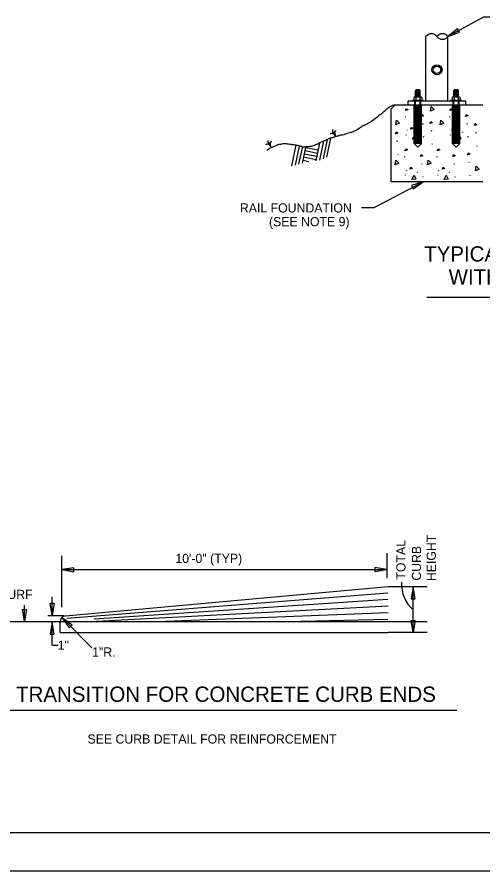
# Model space of a CAD drawing. Extents: x 66729 to 70194, y 12040660 to 12041767.
# Drawn here: x 67737 to 68041, y 12040660 to 12041218 of the extents above; entities that cross this region are included whole.
import ezdxf

# ---------------------------------------------------------------- set-up
doc = ezdxf.new("R2010")
doc.units = 0
for name, color, linetype in [('Level 1', 7, 'Continuous'), ('Level 14', 7, 'Continuous'), ('Level 63', 7, 'Continuous')]:
    doc.layers.add(name, color=color, linetype=linetype)

msp = doc.modelspace()

# ---------------------------------------------------------------- linework, layer by layer
at = {"layer": 'Level 1'}
for p, q in [((68004.2, 12041163.19), (68004.2, 12041205.52)), ((68018.57, 12041163.19), (68018.57, 12041205.52)), ((67997.33, 12041170.3), (67997.72, 12041170.69)), ((67997.33, 12041166.01), (67997.33, 12041170.3)), ((68000.44, 12041170.3), (67997.33, 12041170.3)), ((68000.44, 12041169.25), (67997.33, 12041169.25)), ((68000.44, 12041168.21), (67997.33, 12041168.21)), ((68000.44, 12041167.16), (67997.33, 12041167.16)), ((68000.05, 12041170.69), (67997.72, 12041170.69)), ((67999.92, 12041169.77), (67997.85, 12041169.77)), ((67999.92, 12041168.73), (67997.85, 12041168.73)), ((67999.92, 12041167.68), (67997.85, 12041167.68)), ((67999.92, 12041166.64), (67997.85, 12041166.64)), ((68000.44, 12041170.3), (68000.06, 12041170.68)), ((68000.44, 12041166.01), (68000.44, 12041170.3)), ((68022.32, 12041170.3), (68022.71, 12041170.69)), ((68022.32, 12041166.01), (68022.32, 12041170.3)), ((68025.44, 12041170.3), (68022.32, 12041170.3)), ((68025.44, 12041169.25), (68022.32, 12041169.25)), ((68025.44, 12041168.21), (68022.32, 12041168.21)), ((68025.44, 12041167.16), (68022.32, 12041167.16)), ((68025.05, 12041170.69), (68022.71, 12041170.69)), ((68024.92, 12041169.77), (68022.84, 12041169.77)), ((68024.92, 12041168.73), (68022.84, 12041168.73)), ((68024.92, 12041167.68), (68022.84, 12041167.68)), ((68024.92, 12041166.64), (68022.84, 12041166.64)), ((68025.44, 12041170.3), (68025.06, 12041170.68)), ((68025.44, 12041166.01), (68025.44, 12041170.3)), ((68030.13, 12041163.19), (67992.63, 12041163.19)), ((67992.63, 12041160.68), (67992.63, 12041163.19)), ((68002.45, 12041163.7), (67995.32, 12041163.7)), ((67995.32, 12041163.19), (67995.32, 12041163.7)), ((68002.45, 12041163.19), (67995.32, 12041163.19)), ((67996.22, 12041165.8), (67996.59, 12041166.01)), ((67996.22, 12041165.8), (67996.22, 12041163.7)), ((68001.18, 12041166.01), (67996.59, 12041166.01)), ((67996.85, 12041160.68), (67996.85, 12041163.19)), ((68000.44, 12041166.12), (67997.33, 12041166.12)), ((67997.33, 12041135.68), (67997.33, 12041163.19)), ((67997.56, 12041165.8), (67997.56, 12041163.7)), ((68000.22, 12041165.8), (68000.22, 12041163.7)), ((68000.44, 12041135.68), (68000.44, 12041163.19)), ((68000.91, 12041160.68), (68000.91, 12041163.19)), ((68001.55, 12041165.8), (68001.18, 12041166.01)), ((68001.55, 12041165.8), (68001.55, 12041163.7)), ((68002.45, 12041163.19), (68002.45, 12041163.7)), ((68027.45, 12041163.7), (68020.32, 12041163.7)), ((68020.32, 12041163.19), (68020.32, 12041163.7)), ((68027.45, 12041163.19), (68020.32, 12041163.19)), ((68021.22, 12041165.8), (68021.58, 12041166.01)), ((68021.22, 12041165.8), (68021.22, 12041163.7)), ((68026.18, 12041166.01), (68021.58, 12041166.01)), ((68021.85, 12041160.68), (68021.85, 12041163.19)), ((68025.44, 12041166.12), (68022.32, 12041166.12)), ((68022.32, 12041135.68), (68022.32, 12041163.19)), ((68022.55, 12041165.8), (68022.55, 12041163.7)), ((68025.22, 12041165.8), (68025.22, 12041163.7)), ((68025.44, 12041135.68), (68025.44, 12041163.19)), ((68025.91, 12041160.68), (68025.91, 12041163.19)), ((68026.55, 12041165.8), (68026.18, 12041166.01)), ((68026.55, 12041165.8), (68026.55, 12041163.7)), ((68027.45, 12041163.19), (68027.45, 12041163.7)), ((68030.13, 12041160.68), (68030.13, 12041163.19)), ((67983.89, 12041160.68), (67981.38, 12041158.18)), ((67981.38, 12041110.69), (67981.38, 12041158.18)), ((68041.38, 12041160.68), (67983.89, 12041160.68)), ((67996.49, 12041135.68), (67996.49, 12041160.68)), ((68000.44, 12041160.09), (67997.33, 12041160.09)), ((68000.44, 12041159.04), (67997.33, 12041159.04)), ((68000.44, 12041158), (67997.33, 12041158)), ((68000.44, 12041156.95), (67997.33, 12041156.95)), ((68000.44, 12041155.91), (67997.33, 12041155.91)), ((67999.92, 12041159.56), (67997.85, 12041159.56)), ((67999.92, 12041158.52), (67997.85, 12041158.52)), ((67999.92, 12041157.47), (67997.85, 12041157.47)), ((67999.92, 12041156.43), (67997.85, 12041156.43)), ((67999.92, 12041155.38), (67997.85, 12041155.38)), ((68001.28, 12041135.68), (68001.28, 12041160.68)), ((68038.74, 12041160.68), (68020.56, 12041160.68)), ((68021.48, 12041135.68), (68021.48, 12041160.68)), ((68025.44, 12041160.09), (68022.32, 12041160.09)), ((68025.44, 12041159.04), (68022.32, 12041159.04)), ((68025.44, 12041158), (68022.32, 12041158)), ((68025.44, 12041156.95), (68022.32, 12041156.95)), ((68025.44, 12041155.91), (68022.32, 12041155.91)), ((68024.92, 12041159.56), (68022.84, 12041159.56)), ((68024.92, 12041158.52), (68022.84, 12041158.52)), ((68024.92, 12041157.47), (68022.84, 12041157.47)), ((68024.92, 12041156.43), (68022.84, 12041156.43)), ((68024.92, 12041155.38), (68022.84, 12041155.38)), ((68026.28, 12041135.68), (68026.28, 12041160.68)), ((68000.44, 12041154.86), (67997.33, 12041154.86)), ((68000.44, 12041153.82), (67997.33, 12041153.82)), ((68000.44, 12041152.77), (67997.33, 12041152.77)), ((68000.44, 12041151.73), (67997.33, 12041151.73)), ((68000.44, 12041150.68), (67997.33, 12041150.68)), ((67999.92, 12041154.34), (67997.85, 12041154.34)), ((67999.92, 12041153.29), (67997.85, 12041153.29)), ((67999.92, 12041152.25), (67997.85, 12041152.25)), ((67999.92, 12041151.2), (67997.85, 12041151.2)), ((67999.92, 12041150.16), (67997.85, 12041150.16)), ((68025.44, 12041154.86), (68022.32, 12041154.86)), ((68025.44, 12041153.82), (68022.32, 12041153.82)), ((68025.44, 12041152.77), (68022.32, 12041152.77)), ((68025.44, 12041151.73), (68022.32, 12041151.73)), ((68025.44, 12041150.68), (68022.32, 12041150.68)), ((68024.92, 12041154.34), (68022.84, 12041154.34)), ((68024.92, 12041153.29), (68022.84, 12041153.29)), ((68024.92, 12041152.25), (68022.84, 12041152.25)), ((68024.92, 12041151.2), (68022.84, 12041151.2)), ((68024.92, 12041150.16), (68022.84, 12041150.16)), ((68000.44, 12041149.64), (67997.33, 12041149.64)), ((68000.44, 12041148.59), (67997.33, 12041148.59)), ((68000.44, 12041147.55), (67997.33, 12041147.55)), ((68000.44, 12041146.5), (67997.33, 12041146.5)), ((68000.44, 12041145.46), (67997.33, 12041145.46)), ((68000.44, 12041144.41), (67997.33, 12041144.41)), ((67999.92, 12041149.11), (67997.85, 12041149.11)), ((67999.92, 12041148.07), (67997.85, 12041148.07)), ((67999.92, 12041147.02), (67997.85, 12041147.02)), ((67999.92, 12041145.98), (67997.85, 12041145.98)), ((67999.92, 12041144.93), (67997.85, 12041144.93)), ((68025.44, 12041149.64), (68022.32, 12041149.64)), ((68025.44, 12041148.59), (68022.32, 12041148.59)), ((68025.44, 12041147.55), (68022.32, 12041147.55)), ((68025.44, 12041146.5), (68022.32, 12041146.5)), ((68025.44, 12041145.46), (68022.32, 12041145.46)), ((68025.44, 12041144.41), (68022.32, 12041144.41)), ((68024.92, 12041149.11), (68022.84, 12041149.11)), ((68024.92, 12041148.07), (68022.84, 12041148.07)), ((68024.92, 12041147.02), (68022.84, 12041147.02)), ((68024.92, 12041145.98), (68022.84, 12041145.98)), ((68024.92, 12041144.93), (68022.84, 12041144.93)), ((67941.92, 12041139.14), (67939.29, 12041126.7)), ((68000.44, 12041143.37), (67997.33, 12041143.37)), ((68000.44, 12041142.32), (67997.33, 12041142.32)), ((68000.44, 12041141.28), (67997.33, 12041141.28)), ((68000.44, 12041140.23), (67997.33, 12041140.23)), ((68000.44, 12041139.19), (67997.33, 12041139.19)), ((67999.92, 12041143.89), (67997.85, 12041143.89)), ((67999.92, 12041142.84), (67997.85, 12041142.84)), ((67999.92, 12041141.8), (67997.85, 12041141.8)), ((67999.92, 12041140.75), (67997.85, 12041140.75)), ((67999.92, 12041139.71), (67997.85, 12041139.71)), ((67999.92, 12041138.66), (67997.85, 12041138.66)), ((68025.44, 12041143.37), (68022.32, 12041143.37)), ((68025.44, 12041142.32), (68022.32, 12041142.32)), ((68025.44, 12041141.28), (68022.32, 12041141.28)), ((68025.44, 12041140.23), (68022.32, 12041140.23)), ((68025.44, 12041139.19), (68022.32, 12041139.19)), ((68024.92, 12041143.89), (68022.84, 12041143.89)), ((68024.92, 12041142.84), (68022.84, 12041142.84)), ((68024.92, 12041141.8), (68022.84, 12041141.8)), ((68024.92, 12041140.75), (68022.84, 12041140.75)), ((68024.92, 12041139.71), (68022.84, 12041139.71)), ((68024.92, 12041138.66), (68022.84, 12041138.66)), ((67919.28, 12041134.44), (67916.42, 12041120.94)), ((67921.39, 12041134), (67918.75, 12041121.58)), ((67923.47, 12041133.57), (67921.04, 12041122.17)), ((67925.56, 12041133.11), (67923.37, 12041122.79)), ((67925.74, 12041133.12), (67933.77, 12041131.42)), ((67934.65, 12041135.75), (67932.21, 12041124.24)), ((67937.22, 12041137.22), (67934.57, 12041124.78)), ((67939.61, 12041138.08), (67936.98, 12041125.67)), ((67998.89, 12041133.28), (67996.49, 12041135.68)), ((68000.44, 12041138.14), (67997.33, 12041138.14)), ((68000.44, 12041137.1), (67997.33, 12041137.1)), ((68000.44, 12041136.05), (67997.33, 12041136.05)), ((68000.44, 12041135.68), (67997.33, 12041135.68)), ((67999.92, 12041137.62), (67997.85, 12041137.62)), ((67999.92, 12041136.57), (67997.85, 12041136.57)), ((67998.89, 12041133.28), (68001.28, 12041135.68)), ((68023.88, 12041133.28), (68021.48, 12041135.68)), ((68025.44, 12041138.14), (68022.32, 12041138.14)), ((68025.44, 12041137.1), (68022.32, 12041137.1)), ((68025.44, 12041136.05), (68022.32, 12041136.05)), ((68025.44, 12041135.68), (68022.32, 12041135.68)), ((68024.92, 12041137.62), (68022.84, 12041137.62)), ((68024.92, 12041136.57), (68022.84, 12041136.57)), ((68023.88, 12041133.28), (68026.28, 12041135.68)), ((67924.85, 12041128.96), (67932.73, 12041127.27)), ((67925.29, 12041131.02), (67933.43, 12041129.3)), ((67923.95, 12041124.75), (67927.75, 12041123.96)), ((67924.41, 12041126.85), (67932.34, 12041125.17)), ((67970.45, 12041093.85), (68002.34, 12041110.69)), ((68041.38, 12041110.69), (67981.38, 12041110.69)), ((67961.99, 12041093.85), (67970.45, 12041093.85)), ((68004.66, 12041035.28), (68207.99, 12041035.28)), ((67766.32, 12040832.73), (67766.32, 12040866.31)), ((67978.83, 12040851.63), (67978.83, 12040867.98)), ((67766.32, 12040857.23), (67978.61, 12040857.23)), ((67979.48, 12040846), (67768.88, 12040826.88)), ((68005.04, 12040846), (67979.48, 12040846)), ((67995.78, 12040816.16), (67995.78, 12040846)), ((68005.04, 12040846), (68004.87, 12040846)), ((67760.06, 12040827.14), (67760.06, 12040839.32)), ((67979.31, 12040841.81), (67769.71, 12040825.25)), ((67979.31, 12040837.61), (67787.55, 12040824.91)), ((67741.98, 12040823.21), (67741.98, 12040833.93)), ((67979.48, 12040833.37), (67788.75, 12040823.23)), ((67767.66, 12040826.91), (67757.25, 12040826.91)), ((67979.48, 12040828.88), (67834.05, 12040823.2)), ((68004.94, 12040823.11), (67717.67, 12040823.11)), ((67764.8, 12040823.11), (67756.82, 12040823.11)), ((67760.12, 12040807.77), (67760.12, 12040822.86)), ((67765.35, 12040816.16), (67765.35, 12040822.58)), ((67766.61, 12040825.63), (67785.98, 12040806.01)), ((67979.31, 12040824.69), (67922.56, 12040823.2)), ((67765.35, 12040816.16), (67979.36, 12040816.16)), ((68005.04, 12040816.16), (67979.36, 12040816.16)), ((68005.04, 12040816.32), (68005.01, 12040816.32)), ((67760.24, 12040807.77), (67764.06, 12040807.77)), ((67731.59, 12040765.47), (68024.44, 12040765.47)), ((66829.21, 12040685.32), (68404.21, 12040685.32)), ((66829.21, 12040685.32), (68404.21, 12040685.32)), ((66729.21, 12040660.32), (68429.21, 12040660.32))]:
    msp.add_line(p, q, dxfattribs=at)
msp.add_lwpolyline([(68047.61, 12041218.24), (68041.84, 12041218.24), (68018.57, 12041205.52)], dxfattribs=at)
for radius in [3.29, 2.39]:
    msp.add_circle((68011.38, 12041183.81), radius, dxfattribs=at)
for centre, radius, start, end in [((68007.79, 12041202.87), 4.47, 36.4078, 143.5922), ((68014.98, 12041202.87), 4.47, 36.4078, 143.5922), ((68014.98, 12041208.17), 4.47, 216.4078, 323.5922), ((67996.89, 12041164.86), 1.15, 54.7029, 125.2971), ((67998.89, 12041161.39), 4.6, 73.1667, 106.8333), ((68000.89, 12041164.86), 1.15, 54.7029, 125.2831), ((68021.88, 12041164.86), 1.15, 54.7029, 125.2971), ((68023.88, 12041161.39), 4.6, 73.1667, 106.8333), ((68025.88, 12041164.86), 1.15, 54.7029, 125.2831), ((68012.15, 12040848.37), 23.98, 178.5105, 226.9493), ((67769.04, 12040823.15), 3.74, 92.413, 188.6751)]:
    msp.add_arc(centre, radius, start, end, dxfattribs=at)
msp.add_spline([(67983.89, 12041160.68), (67983.47, 12041160.76), (67983.34, 12041160.71), (67983.22, 12041160.62), (67983.11, 12041160.52), (67982.99, 12041160.45), (67982.67, 12041160.42), (67982.51, 12041160.4), (67982.36, 12041160.36), (67981.06, 12041159.74), (67979.8, 12041159), (67978.05, 12041157.7), (67977.52, 12041157.22), (67977.23, 12041156.86), (67977.08, 12041156.67), (67976.92, 12041156.5), (67976.75, 12041156.38), (67976.56, 12041156.27), (67976.38, 12041156.16), (67976.21, 12041156.04), (67976, 12041155.83), (67975.81, 12041155.6), (67975.61, 12041155.37), (67975.4, 12041155.17), (67974.87, 12041154.79), (67974.3, 12041154.45), (67973.74, 12041154.12), (67973.21, 12041153.74), (67972.94, 12041153.49), (67972.69, 12041153.22), (67972.43, 12041152.96), (67972.16, 12041152.71), (67964.65, 12041147.83), (67964.26, 12041147.65), (67963.85, 12041147.48), (67963.44, 12041147.32), (67963.05, 12041147.13), (67961.81, 12041146.38), (67960.62, 12041145.54), (67959.43, 12041144.71), (67958.18, 12041143.97), (67956.57, 12041143.27), (67954.56, 12041142.66), (67952.79, 12041142.2), (67951.42, 12041141.64), (67949.64, 12041141.17), (67949.32, 12041141.13), (67949, 12041141.11), (67948.68, 12041141.09), (67948.36, 12041141.04), (67948.01, 12041140.92), (67947.67, 12041140.77), (67947.33, 12041140.61), (67946.99, 12041140.49), (67945.46, 12041140.19), (67944.9, 12041140.01), (67944.34, 12041139.79), (67943.78, 12041139.58), (67943.22, 12041139.41), (67941.68, 12041139.1), (67940.55, 12041138.73), (67940.23, 12041138.56), (67939.93, 12041138.35), (67939.64, 12041138.13), (67939.33, 12041137.94), (67938.32, 12041137.5), (67937.28, 12041137.13), (67936.23, 12041136.75), (67935.23, 12041136.3), (67934.27, 12041135.67), (67932.65, 12041134.96), (67929.89, 12041133.87), (67928.38, 12041133.58), (67926.7, 12041133.5), (67925.41, 12041133.34), (67923.72, 12041133.3), (67923.37, 12041133.39), (67923.03, 12041133.53), (67922.7, 12041133.67), (67922.36, 12041133.79), (67919.98, 12041134.37), (67917.57, 12041134.82), (67917.21, 12041134.85), (67916.85, 12041134.86), (67916.49, 12041134.87), (67916.13, 12041134.9), (67914.53, 12041135.25), (67913.09, 12041135.34), (67911.64, 12041135.46), (67910.1, 12041135.15), (67909.62, 12041135.1), (67909.13, 12041135.07), (67908.17, 12041134.92), (67906.82, 12041134.39), (67901.98, 12041132.26), (67901.55, 12041132), (67901.14, 12041131.71), (67900.3, 12041131.16)], degree=3, dxfattribs=at)
at = {"layer": 'Level 14'}
for p, q in [((67990.67, 12041153.37), (67990.73, 12041152.89)), ((68019.62, 12041153.37), (68019.67, 12041152.89)), ((67991.66, 12041144.58), (67991.87, 12041144.26)), ((68002.09, 12041148.36), (68002.31, 12041148.84)), ((68007.74, 12041143.77), (68007.96, 12041144.25)), ((68020.6, 12041144.58), (68020.82, 12041144.26)), ((68031.04, 12041148.36), (68031.25, 12041148.84)), ((67991.25, 12041141.07), (67991.47, 12041141.55)), ((67998.83, 12041143.22), (67999.05, 12041142.9)), ((68002.63, 12041139.84), (68002.84, 12041140.32)), ((68020.2, 12041141.07), (68020.41, 12041141.55)), ((68027.78, 12041143.22), (68027.99, 12041142.9)), ((68031.57, 12041139.84), (68031.78, 12041140.32)), ((68036.83, 12041142.47), (68037.05, 12041142.95)), ((67985.43, 12041137.01), (67985.64, 12041137.49)), ((68008.28, 12041135.25), (68008.49, 12041135.73)), ((68037.37, 12041133.95), (68037.58, 12041134.43)), ((67985.96, 12041128.49), (67986.17, 12041128.97)), ((67990.18, 12041127.19), (67990.24, 12041126.71)), ((68001.6, 12041122.17), (68001.82, 12041122.65)), ((68011.28, 12041127.19), (68011.33, 12041126.71)), ((68022.7, 12041122.17), (68022.91, 12041122.65)), ((68032.32, 12041123.2), (68032.54, 12041123.68)), ((67991.17, 12041118.39), (67991.38, 12041118.07)), ((67998.34, 12041117.04), (67998.56, 12041116.72)), ((68012.26, 12041118.39), (68012.48, 12041118.07)), ((68019.44, 12041117.04), (68019.65, 12041116.72)), ((67990.76, 12041114.88), (67990.98, 12041115.36)), ((68002.13, 12041113.66), (68002.35, 12041114.14)), ((68011.86, 12041114.88), (68012.07, 12041115.36)), ((68023.23, 12041113.66), (68023.44, 12041114.14)), ((68032.86, 12041114.69), (68033.07, 12041115.16))]:
    msp.add_line(p, q, dxfattribs=at)
for points in [[(68026.06, 12041208.35), (68024.74, 12041210.63), (68018.57, 12041205.52)], [(67994.7, 12041108.29), (67995.89, 12041105.94), (68002.34, 12041110.69)], [(67774.2, 12040855.8), (67774.24, 12040858.43), (67766.32, 12040857.23)], [(67970.72, 12040858.58), (67970.71, 12040855.95), (67978.61, 12040857.23)], [(67994.46, 12040838.1), (67997.1, 12040838.1), (67995.78, 12040846)], [(67758.81, 12040835.19), (67761.44, 12040835.19), (67760.12, 12040827.3)], [(67740.66, 12040831.11), (67743.29, 12040831.11), (67741.98, 12040823.21)], [(67758.81, 12040814.96), (67761.44, 12040814.96), (67760.12, 12040822.86)], [(67771.26, 12040819.11), (67773.12, 12040820.97), (67766.61, 12040825.63)], [(67994.46, 12040824.06), (67997.1, 12040824.06), (67995.78, 12040816.17)]]:
    msp.add_lwpolyline(points, close=True, dxfattribs=at)
for points in [[(67990.88, 12041157.1), (67991.5, 12041158.39)], [(67991.57, 12041158.39), (67992.59, 12041157.63), (67990.88, 12041157.1)], [(68007.14, 12041156.82), (68007.56, 12041159.86), (68009.47, 12041157.89), (68007.19, 12041156.84)], [(68019.83, 12041157.1), (68020.45, 12041158.39)], [(68020.51, 12041158.39), (68021.53, 12041157.63), (68019.83, 12041157.1)], [(67984.58, 12041147.81), (67985, 12041150.85), (67986.91, 12041148.88), (67984.62, 12041147.83)], [(68001.04, 12041153.29), (68001.68, 12041154.62), (68002.74, 12041153.82), (68001.04, 12041153.29)], [(68006.69, 12041148.7), (68007.33, 12041150.03), (68008.39, 12041149.24), (68006.69, 12041148.7)], [(68013.52, 12041147.81), (68013.94, 12041150.85), (68015.85, 12041148.88), (68013.57, 12041147.83)], [(68029.98, 12041153.29), (68030.62, 12041154.62), (68031.69, 12041153.82), (68029.98, 12041153.29)], [(67994.1, 12041144.95), (67994.74, 12041146.28), (67995.81, 12041145.48), (67994.1, 12041144.95)], [(68023.05, 12041144.95), (68023.69, 12041146.28), (68024.75, 12041145.48), (68023.05, 12041144.95)], [(68035.78, 12041147.4), (68036.42, 12041148.73), (68037.48, 12041147.93), (68035.78, 12041147.4)], [(67984.37, 12041141.94), (67985.01, 12041143.27), (67986.08, 12041142.48), (67984.37, 12041141.94)], [(67995.43, 12041138.4), (67996.87, 12041141.12), (67997.99, 12041138.61), (67995.49, 12041138.4)], [(68024.38, 12041138.4), (68025.82, 12041141.12), (68026.94, 12041138.61), (68024.43, 12041138.4)], [(67990.39, 12041130.91), (67991.01, 12041132.21)], [(67991.08, 12041132.21), (67992.09, 12041131.45), (67990.39, 12041130.91)], [(68000.55, 12041127.1), (68001.19, 12041128.44), (68002.25, 12041127.64), (68000.55, 12041127.1)], [(68011.49, 12041130.91), (68012.11, 12041132.21)], [(68012.17, 12041132.21), (68013.19, 12041131.45), (68011.49, 12041130.91)], [(68021.64, 12041127.1), (68022.28, 12041128.44), (68023.35, 12041127.64), (68021.64, 12041127.1)], [(68031.27, 12041128.13), (68031.91, 12041129.47), (68032.97, 12041128.67), (68031.27, 12041128.13)], [(67984.08, 12041121.62), (67984.51, 12041124.67), (67986.41, 12041122.7), (67984.13, 12041121.64)], [(68005.18, 12041121.62), (68005.6, 12041124.67), (68007.51, 12041122.7), (68005.23, 12041121.64)], [(67993.61, 12041118.77), (67994.25, 12041120.1), (67995.32, 12041119.3), (67993.61, 12041118.77)], [(68014.71, 12041118.77), (68015.35, 12041120.1), (68016.41, 12041119.3), (68014.71, 12041118.77)], [(68036.57, 12041117.73), (68037, 12041120.78), (68038.9, 12041118.8), (68036.62, 12041117.75)], [(67994.94, 12041112.22), (67996.38, 12041114.94), (67997.5, 12041112.43), (67995, 12041112.22)], [(68016.04, 12041112.22), (68017.48, 12041114.94), (68018.6, 12041112.43), (68016.09, 12041112.22)]]:
    msp.add_lwpolyline(points, dxfattribs=at)
at = {"layer": 'Level 63'}
for points in [[(67945.28, 12041140.41), (67943.56, 12041143.06), (67943.35, 12041144.04), (67943.44, 12041144.7)], [(67945.28, 12041140.41), (67944.63, 12041142.73), (67944.88, 12041143.66), (67945.62, 12041144.23), (67945.62, 12041144.23)], [(67945.28, 12041140.41), (67944.06, 12041141.76), (67943.31, 12041142.39), (67941.95, 12041142.1), (67941.71, 12041141.94)], [(67903.09, 12041133.29), (67901.87, 12041134.64), (67901.12, 12041135.27), (67899.76, 12041134.98), (67899.52, 12041134.83)], [(67903.09, 12041133.29), (67901.37, 12041135.94), (67901.16, 12041136.92), (67901.24, 12041137.58)], [(67903.09, 12041133.29), (67902.44, 12041135.61), (67902.69, 12041136.55), (67903.43, 12041137.11), (67903.43, 12041137.11)]]:
    msp.add_open_spline(points, degree=2, dxfattribs=at)

# ---------------------------------------------------------------- texts
at = {"layer": 'Level 1'}
for s, height, p in [('RAIL FOUNDATION', 6, (67882.68, 12041090.55)), ('(SEE NOTE 9)', 6, (67901.68, 12041081.55)), ('TYPICAL SIDEWALK SECTION', 10, (68003, 12041058.48)), ('WITH PEDESTRIAN RAIL', 10, (68018.99, 12041043.48)), ('10\'-0" (TYP)', 6, (67840.55, 12040861.53)), ('RDWY SURF', 6, (67698.74, 12040838.01)), ('1"', 6, (67763.7, 12040804.85)), ('1"R.', 6, (67786.18, 12040800.33)), ('TRANSITION FOR CONCRETE CURB ENDS', 10, (67736.51, 12040770.8)), ('SEE CURB DETAIL FOR REINFORCEMENT', 6, (67783.16, 12040743.53))]:
    msp.add_text(s, height=height, dxfattribs=at).set_placement(p)
for s, p in [('HEIGHT', (68010.68, 12040849.66)), ('TOTAL', (67990.82, 12040850.69)), (' CURB', (68000.99, 12040847.76))]:
    msp.add_text(s, height=6, rotation=90, dxfattribs=at).set_placement(p)

doc.saveas('drawing.dxf')
